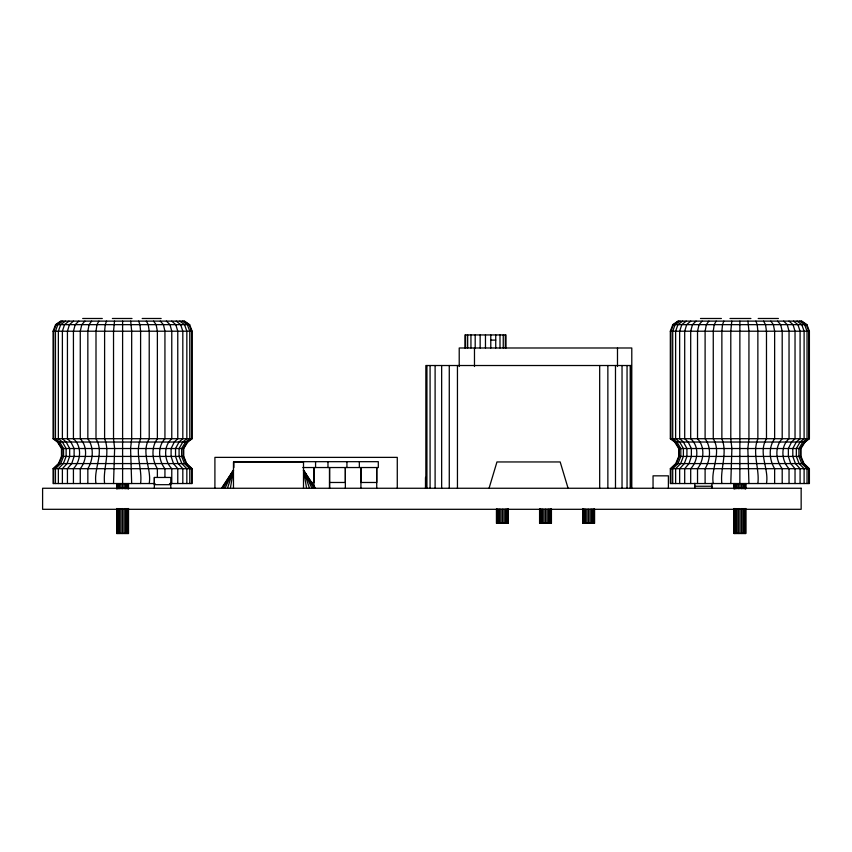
<?xml version="1.0" encoding="UTF-8"?>
<svg xmlns="http://www.w3.org/2000/svg" width="852" height="852" viewBox="0 0 852 852"><rect width="100%" height="100%" fill="white"/><g stroke="black" fill="none" stroke-linecap="round" stroke-linejoin="round"><path stroke-width="1.28" d="M154.35 488.26L154.35 477.461L170.783 477.461L170.783 488.26M233.863 467.535L233.863 461.688L378.309 461.677L378.309 467.535L302.811 467.535M315.57 467.535L315.57 461.677M327.977 467.535L327.977 461.688M329.554 482.477L329.554 467.535L329.554 488.26L329.554 482.477L345.358 482.477L345.358 467.535L345.358 488.26M346.934 467.535L346.934 461.677M359.342 467.535L359.342 461.688M474.479 366.509L474.479 347.989M617.487 366.509L617.487 347.989M230.37 488.26L233.469 470.187L221.499 488.26M114.519 321.119L113.529 331.215L113.529 438.716L114.626 448.525L113.529 483.531M731.783 321.119L730.792 331.215L730.792 438.716L731.889 448.525L730.792 483.531M489.059 488.26L496.961 461.954L560.179 461.954L568.082 488.26M227.484 488.26L233.469 470.187L221.903 488.26M106.575 321.119L105.254 324.655L104.604 331.215L104.604 438.716C110.504 453.36 102.751 468.579 104.604 483.531M723.838 321.119L722.517 324.655L721.868 331.215L721.868 438.716C727.768 453.36 720.015 468.579 721.868 483.531M155.043 483.531L53.069 483.531L53.069 468.696L58.49 463.573L61.472 456.416L61.472 448.525L57.446 442.028L53.069 438.716L53.069 331.215L55.561 324.655L60.684 321.119L184.522 321.119L189.645 324.655L192.137 331.215L192.137 438.716L187.77 442.028L183.734 448.525L183.734 456.416L186.716 463.573L192.137 468.696L192.137 483.531L169.495 483.531M670.332 331.215L672.824 324.655L677.947 321.119L801.785 321.119L806.908 324.655L809.4 331.215L809.4 438.716L805.033 442.028L800.997 448.525L800.997 456.416L803.979 463.573L809.4 468.696L809.4 483.531L670.332 483.531L670.332 468.696L675.753 463.573L678.735 456.416L678.735 448.525L674.709 442.028L670.332 438.716L670.332 331.215L809.4 331.215M225.003 488.26L233.469 470.187L223.107 488.26M98.907 321.119L96.947 324.655L95.999 331.215L95.999 438.716C104.636 453.051 93.347 468.547 95.999 483.531M716.17 321.119L714.21 324.655L713.262 331.215L713.262 438.716C721.9 453.051 710.611 468.547 713.262 483.531M91.643 321.119L89.087 324.655L87.841 331.215L87.841 438.716C94.167 447.311 93.23 459.856 87.841 468.696L87.841 483.531M708.907 321.119L706.351 324.655L705.105 331.215L705.105 438.716C711.431 447.311 710.493 459.856 705.105 468.696L705.105 483.531M84.912 321.119L81.792 324.655L80.269 331.215L80.269 438.716C87.884 446.767 86.829 460.325 80.269 468.696L80.269 483.531M702.176 321.119L699.055 324.655L697.532 331.215L697.532 438.716C705.147 446.767 704.093 460.325 697.532 468.696L697.532 483.531M78.821 321.119L75.2 324.655L73.432 331.215L73.432 438.716C82.165 446.246 81.046 460.772 73.432 468.696L73.432 483.531M696.084 321.119L692.463 324.655L690.695 331.215L690.695 438.716C699.428 446.246 698.299 460.772 690.695 468.696L690.695 483.531M73.485 321.119L69.417 324.655L67.436 331.215L67.436 438.716L70.908 442.028L74.113 448.525L74.113 456.416L71.738 463.573L67.436 468.696L67.436 483.531M690.748 321.119L686.68 324.655L684.699 331.215L684.699 438.716L688.171 442.028L691.377 448.525L691.377 456.416L689.002 463.573L684.699 468.696L684.699 483.531M68.98 321.119L64.539 324.655L62.388 331.215L62.388 438.716L66.168 442.028L69.662 448.525L69.662 456.416L67.074 463.573L62.388 468.696L62.388 483.531M686.243 321.119L681.802 324.655L679.651 331.215L679.651 438.716L683.432 442.028L686.925 448.525L686.925 456.416L684.337 463.573L679.651 468.696L679.651 483.531M65.402 321.119L60.662 324.655L58.362 331.215L58.362 438.716L62.398 442.028L66.126 448.525L66.126 456.416L63.367 463.573L58.362 468.696L58.362 483.531M682.665 321.119L677.926 324.655L675.625 331.215L675.625 438.716L679.662 442.028L683.389 448.525L683.389 456.416L680.631 463.573L675.625 468.696L675.625 483.531M62.792 321.119L57.84 324.655L55.444 331.215L55.444 438.716L59.661 442.028L63.559 448.525L63.559 456.416L60.673 463.573L55.444 468.696L55.444 483.531M680.056 321.119L675.103 324.655L672.707 331.215L672.707 438.716L676.925 442.028L680.823 448.525L680.823 456.416L677.936 463.573L672.707 468.696L672.707 483.531M61.216 321.119L56.136 324.655L53.665 331.215L53.665 438.716L58 442.028L62.004 448.525L62.004 456.416L59.033 463.573L53.665 468.696L53.665 483.531M678.48 321.119L673.399 324.655L670.929 331.215L670.929 438.716L675.263 442.028L679.268 448.525L679.268 456.416L676.296 463.573L670.929 468.696L670.929 483.531M82.687 318.488L102.293 318.488M112.379 318.488L131.996 318.488M142.188 318.488L161.145 318.488M700.482 318.488L721.378 318.488M730.004 318.488L750.9 318.488M758.205 318.488L778.408 318.488M55.561 324.655L189.645 324.655M672.824 324.655L806.908 324.655M53.069 331.215L192.137 331.215M490.539 340.108L495.736 340.108M53.069 438.716L192.137 438.716M670.332 438.716L809.4 438.716M57.446 442.028L187.77 442.028M674.709 442.028L805.033 442.028M61.472 448.525L183.734 448.525M678.735 448.525L800.997 448.525M61.472 456.416L183.734 456.416M678.735 456.416L800.997 456.416M58.49 463.573L186.716 463.573M675.753 463.573L803.979 463.573M53.069 468.696L192.137 468.696M670.332 468.696L809.4 468.696M310.032 482.477L313.983 482.477L313.983 467.535L313.994 488.26M170.783 484.682L154.35 484.682L154.35 477.461M694.859 486.247L711.963 486.247M801.253 321.119L806.333 324.655L808.804 331.215L808.804 438.716L804.469 442.028L800.475 448.525L800.475 456.416L803.436 463.573L808.804 468.696L808.804 483.531M183.989 321.119L189.069 324.655L191.54 331.215L191.54 438.716L187.206 442.028L183.212 448.525L183.212 456.416L186.173 463.573L191.54 468.696L191.54 483.531M799.677 321.119L804.629 324.655L807.036 331.215L807.036 438.716L802.808 442.028L798.91 448.525L798.91 456.416L801.796 463.573L807.036 468.696L807.036 483.531M182.413 321.119L187.365 324.655L189.772 331.215L189.772 438.716L185.544 442.028L181.646 448.525L181.646 456.416L184.533 463.573L189.772 468.696L189.772 483.531M797.067 321.119L801.807 324.655L804.107 331.215L804.107 438.716L800.071 442.028L796.343 448.525L796.343 456.416L799.101 463.573L804.107 468.696L804.107 483.531M179.804 321.119L184.543 324.655L186.844 331.215L186.844 438.716L182.807 442.028L179.08 448.525L179.08 456.416L181.838 463.573L186.844 468.696L186.844 483.531M793.489 321.119L797.93 324.655L800.081 331.215L800.081 438.716L796.301 442.028L792.807 448.525L792.807 456.416L795.395 463.573L800.081 468.696L800.081 483.531M176.226 321.119L180.667 324.655L182.818 331.215L182.818 438.716L179.037 442.028L175.544 448.525L175.544 456.416L178.132 463.573L182.818 468.696L182.818 483.531M788.984 321.119L793.052 324.655L795.033 331.215L795.033 438.716L791.561 442.028L788.366 448.525L788.366 456.416L790.731 463.573L795.033 468.696L795.033 483.531M171.721 321.119L175.789 324.655L177.77 331.215L177.77 438.716L174.298 442.028L171.103 448.525L171.103 456.416L173.467 463.573L177.77 468.696L177.77 483.531M783.648 321.119L787.269 324.655L789.037 331.215L789.037 438.716C780.304 446.246 781.433 460.772 789.037 468.696L789.037 483.531M166.385 321.119L170.006 324.655L171.774 331.215L171.774 438.716C163.041 446.246 164.17 460.772 171.774 468.696L171.774 483.531M777.557 321.119L780.677 324.655L782.2 331.215L782.2 438.716C774.585 446.767 775.639 460.325 782.2 468.696L782.2 483.531M160.293 321.119L163.414 324.655L164.937 331.215L164.937 438.716C157.322 446.767 158.376 460.325 164.937 468.696L164.937 477.354M770.826 321.119L773.392 324.655L774.638 331.215L774.638 438.716C768.302 447.311 769.239 459.856 774.638 468.696L774.638 483.531M153.562 321.119L156.129 324.655L157.375 331.215L157.375 438.716C151.038 447.311 151.975 459.856 157.375 468.696L157.375 477.354M315.464 488.26L303.504 470.187L306.592 488.26M315.059 488.26L303.504 470.187L309.478 488.26M313.855 488.26L303.504 470.187L311.96 488.26M763.562 321.119L765.522 324.655L766.481 331.215L766.481 438.716C757.843 453.051 769.122 468.547 766.481 483.531M146.299 321.119L148.259 324.655L149.217 331.215L149.217 438.716C140.58 453.051 151.858 468.547 149.217 483.531M755.894 321.119L757.215 324.655L757.865 331.215L757.865 438.716C751.965 453.36 759.728 468.579 757.865 483.531M138.631 321.119L139.952 324.655L140.601 331.215L140.601 438.716C134.701 453.36 142.465 468.579 140.601 483.531M747.949 321.119L748.94 331.215L748.94 438.716L747.843 448.525L748.94 483.531M130.686 321.119L131.677 331.215L131.677 438.716L130.58 448.525L131.677 483.531M745.788 483.531L745.788 488.792M745.788 508.527L745.788 533.512L733.945 533.512L733.945 508.527M745.585 483.531L745.585 488.792M745.585 508.527L745.585 533.512M744.999 483.531L744.999 488.792M744.999 508.527L744.999 533.512M744.052 483.531L744.052 488.792M744.052 508.527L744.052 533.512M742.827 483.531L742.827 488.792M742.827 508.527L742.827 533.512M741.4 483.531L741.4 488.792M741.4 508.527L741.4 533.512M739.866 321.119L739.866 488.792M739.866 508.527L739.866 533.512M738.333 483.531L738.333 488.792M738.333 508.527L738.333 533.512M736.905 483.531L736.905 488.792M736.905 508.527L736.905 533.512M735.681 483.531L735.681 488.792M735.681 508.527L735.681 533.512M734.733 483.531L734.733 488.792M734.733 508.527L734.733 533.512M734.147 483.531L734.147 488.792M734.147 508.527L734.147 533.512M733.945 483.531L733.945 488.792M711.963 483.265L711.963 488.26M694.859 483.265L694.859 488.26M668.394 488.26L668.394 475.831L653.047 475.831L653.047 488.26M631.79 488.26L631.79 347.989L459.217 347.989L459.217 366.509M631.289 488.26L631.289 365.519L425.851 365.519L425.851 488.26M630.214 365.519L630.214 488.26M627.051 365.519L627.051 488.26M622.035 365.519L622.035 488.26M615.485 365.519L615.485 488.26M607.859 365.519L607.859 488.26M599.68 365.519L599.68 488.26M594.568 509.038L594.568 523.33L582.725 523.33L582.725 509.038M594.366 509.038L594.366 523.33M593.78 509.038L593.78 523.33M592.832 509.038L592.832 523.33M591.607 509.038L591.607 523.33M590.18 509.038L590.18 523.33M588.647 509.038L588.647 523.33M587.113 509.038L587.113 523.33M585.686 509.038L585.686 523.33M584.461 509.038L584.461 523.33M583.513 509.038L583.513 523.33M582.928 509.038L582.928 523.33M551.425 509.038L551.425 523.33L539.582 523.33L539.582 509.038M551.223 509.038L551.223 523.33M550.626 509.038L550.626 523.33M549.689 509.038L549.689 523.33M548.464 509.038L548.464 523.33M547.037 509.038L547.037 523.33M545.504 509.038L545.504 523.33M543.97 509.038L543.97 523.33M542.543 509.038L542.543 523.33M541.318 509.038L541.318 523.33M540.37 509.038L540.37 523.33M539.785 509.038L539.785 523.33M508.282 509.038L508.282 523.33L496.439 523.33L496.439 509.038M508.08 509.038L508.08 523.33M507.483 509.038L507.483 523.33M506.546 509.038L506.546 523.33M506.013 347.989L506.013 334.942L464.926 334.942L464.926 347.989M505.311 334.942L505.311 347.989M505.321 509.038L505.321 523.33M503.894 509.038L503.894 523.33M503.255 334.942L503.255 347.989M502.36 509.038L502.36 523.33M500.827 509.038L500.827 523.33M499.996 334.942L499.996 347.989M499.4 509.038L499.4 523.33M498.164 509.038L498.164 523.33M497.227 509.038L497.227 523.33M496.641 509.038L496.641 523.33M495.736 334.942L495.736 347.989M490.784 334.942L490.784 347.989M485.47 334.942L485.47 347.989M480.145 334.942L480.145 347.989M475.192 334.942L475.192 347.989M470.943 334.942L470.943 347.989M467.673 334.942L467.673 347.989M465.618 334.942L465.618 347.989M457.449 365.519L457.449 488.26M449.27 365.519L449.27 488.26M441.655 365.519L441.655 488.26M435.106 365.519L435.106 488.26M430.079 365.519L430.079 488.26M426.927 365.519L426.927 488.26M397.277 488.26L397.277 457.375L214.906 457.375L214.906 488.26M376.733 488.26L376.722 467.535L376.722 482.477L360.918 482.477L360.918 467.535L360.928 488.26M303.504 488.26L303.504 462.008L233.469 462.008L233.469 488.26M128.524 483.531L128.524 488.792M128.524 508.527L128.524 533.512L116.681 533.512L116.681 508.527M128.322 483.531L128.322 488.792M128.322 508.527L128.322 533.512M127.736 483.531L127.736 488.792M127.736 508.527L127.736 533.512M126.788 483.531L126.788 488.792M126.788 508.527L126.788 533.512M125.564 483.531L125.564 488.792M125.564 508.527L125.564 533.512M124.136 483.531L124.136 488.792M124.136 508.527L124.136 533.512M122.603 321.119L122.603 488.792M122.603 508.527L122.603 533.512M121.069 483.531L121.069 488.792M121.069 508.527L121.069 533.512M119.642 483.531L119.642 488.792M119.642 508.527L119.642 533.512M118.417 483.531L118.417 488.792M118.417 508.527L118.417 533.512M117.469 483.531L117.469 488.792M117.469 508.527L117.469 533.512M116.884 483.531L116.884 488.792M116.884 508.527L116.884 533.512M116.681 483.531L116.681 488.792M425.563 477.461L425.563 488.26L425.563 477.461M801.157 488.26L42.6 488.26L42.6 509.304L801.157 509.304L801.157 488.26"/></g></svg>
